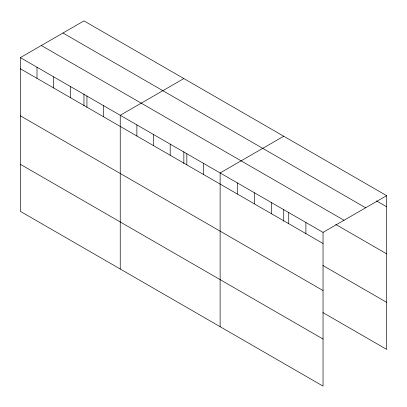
<?xml version="1.0" encoding="UTF-8"?>
<svg xmlns="http://www.w3.org/2000/svg" width="407" height="407" viewBox="0 0 407 407"><rect width="100%" height="100%" fill="white"/><g stroke="black" fill="none" stroke-linecap="round" stroke-linejoin="round"><path stroke-width="0.61" d="M20.35 57.621L323.041 232.377L323.041 386.106L20.35 211.345L20.35 57.621L83.959 20.894L386.65 195.655L386.65 349.379L322.863 312.556M183.847 78.566L120.238 115.288L120.238 269.017M283.735 136.233L220.126 172.96L220.126 326.689M323.041 232.377L386.65 195.655M376.465 200.9L386.65 206.781M62.968 33.013L365.659 207.774M41.341 45.498L344.032 220.258M335.729 224.44L386.65 253.841M20.35 68.747L323.041 243.503M322.863 265.496L386.65 302.325M20.35 115.807L323.041 290.562M20.35 164.291L323.041 339.046M305.891 222.471L305.891 233.603M288.736 212.571L288.736 223.697M283.735 209.34L283.735 221.149M271.586 202.666L271.586 213.797M254.431 192.765L254.431 203.892M237.281 182.86L237.281 193.991M203.48 163.349L203.48 174.476M186.833 153.734L186.833 164.866M183.847 151.669L183.847 163.482M170.182 144.124L170.182 155.25M153.536 134.513L153.536 145.64M136.884 124.898L136.884 136.03M103.592 105.678L103.592 116.804M86.94 96.067L86.94 107.194M83.959 94.002L83.959 105.81M70.294 86.452L70.294 97.583M53.648 76.842L53.648 87.968M36.996 67.231L36.996 78.358"/></g></svg>
